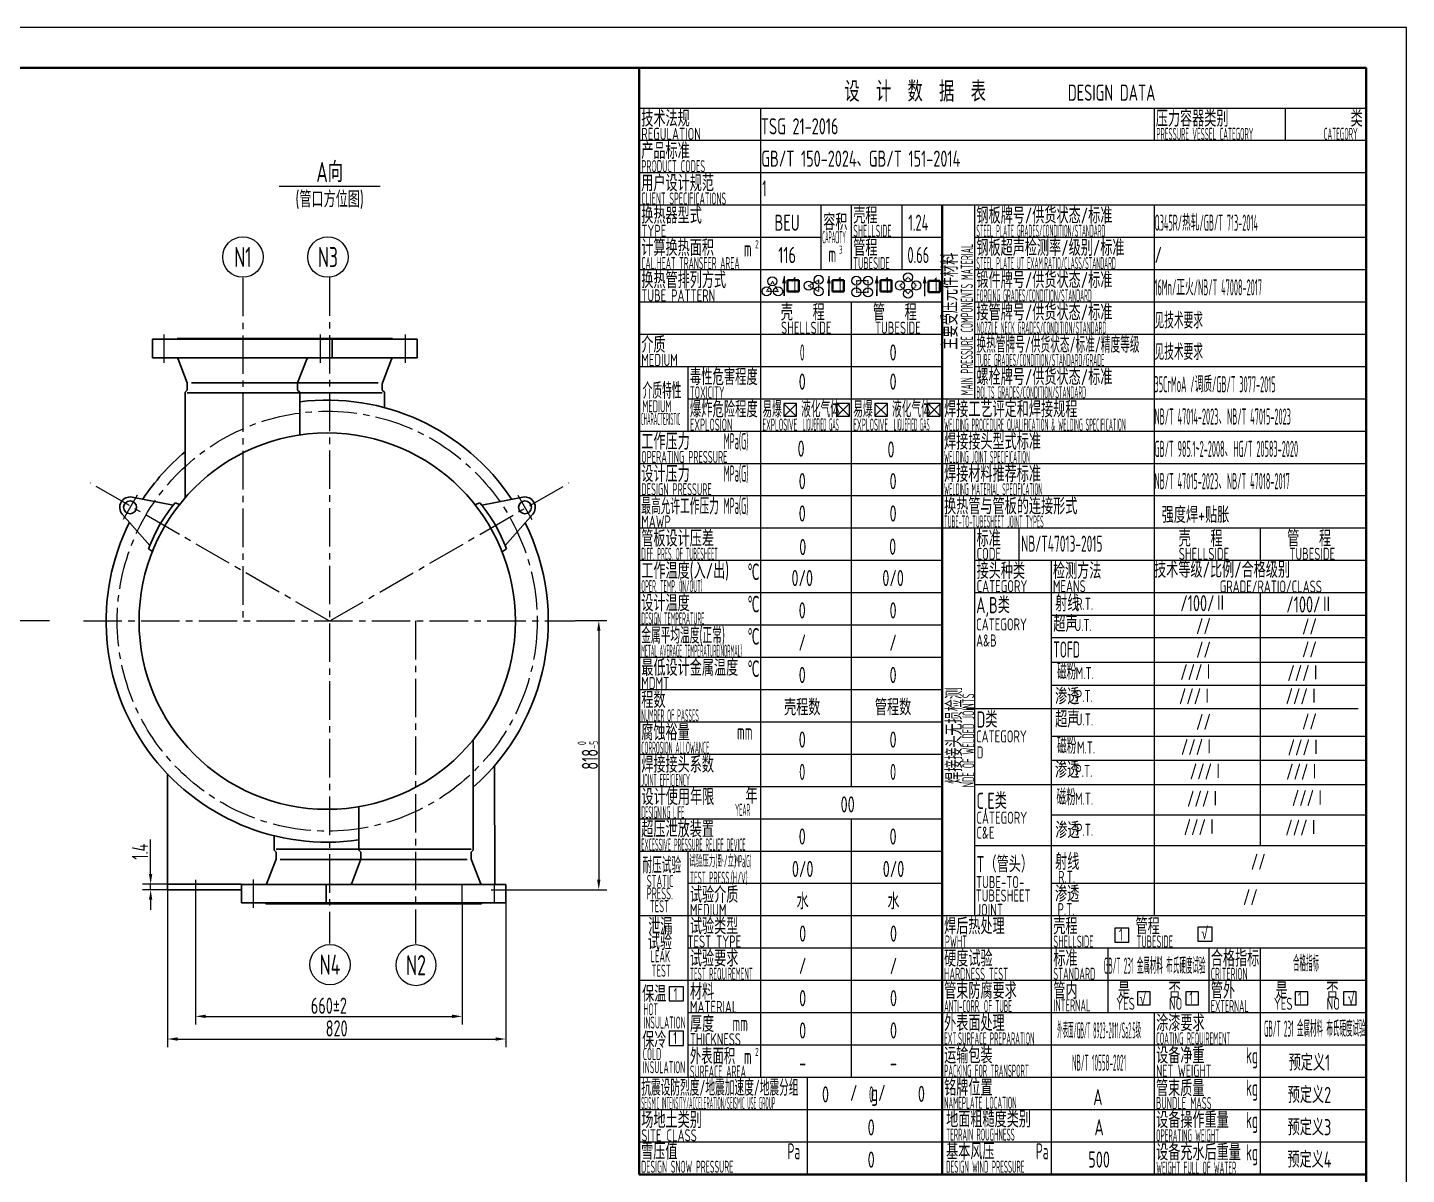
# Model space of a CAD drawing. Header units: millimetres. Extents: x 5765 to 6606, y -201 to 393.
# Drawn here: x 6264.5 to 6606, y 109.4 to 393.4 of the extents above; entities that cross this region are included whole.
import ezdxf
from ezdxf.enums import TextEntityAlignment as Align

# ---------------------------------------------------------------- set-up
doc = ezdxf.new("R2010")
doc.units = ezdxf.units.MM
doc.linetypes.add('CENTER2', pattern=[28.575, 19.05, -3.175, 3.175, -3.175])
doc.linetypes.add('DASHED', pattern=[0.75, 0.5, -0.25])
for name, color, linetype, lineweight in [('1粗实线', 7, 'Continuous', 35), ('2细实线', 3, 'Continuous', 13), ('3中心线', 1, 'CENTER2', 13), ('7文本', 2, 'Continuous', 13), ('8标注', 3, 'Continuous', 13), ('9图表', 4, 'Continuous', 13)]:
    doc.layers.add(name, color=color, linetype=linetype, lineweight=lineweight)
doc.styles.add('lanpec', font='bpec_e.shx', dxfattribs={"width": 0.75, "bigfont": 'hztxt.shx'})
doc.styles.add('lanpec-dim', font='bpec_e.shx', dxfattribs={"width": 0.75})
doc.dimstyles.new('lanpec', dxfattribs={"dimtxt": 4, "dimasz": 2.5, "dimexe": 2, "dimexo": 0, "dimtad": 1, "dimdsep": 46, "dimtxsty": 'lanpec-dim', "dimcen": 2.5, "dimclrd": 256, "dimclre": 256, "dimclrt": 256, "dimazin": 0, "dimtfac": 1, "dimtmove": 0, "dimatfit": 3, "dimfxl": 1, "dimlwd": -1, "dimlwe": -1, "dimarcsym": 0})
doc.dimstyles.new('lanpec$0', dxfattribs={"dimscale": 10, "dimtxt": 4, "dimasz": 2.5, "dimexe": 2, "dimexo": 0, "dimtad": 1, "dimdec": 1, "dimdsep": 46, "dimtxsty": 'lanpec-dim', "dimcen": 0.09, "dimclrd": 256, "dimclre": 256, "dimclrt": 256, "dimadec": 1, "dimazin": 0, "dimtfac": 0.707, "dimtdec": 1, "dimtmove": 0, "dimatfit": 3, "dimfxl": 1, "dimarcsym": 0})

# ---------------------------------------------------------------- blocks, each defined once
blk = doc.blocks.new('A1')
at = {"layer": '1粗实线'}
blk.add_lwpolyline([(-816, 10), (-10, 10), (-10, 584), (-816, 584)], close=True, dxfattribs=at)
at = {"layer": '9图表'}
blk.add_lwpolyline([(-841, 0), (0, 0), (0, 594), (-841, 594)], close=True, dxfattribs=at)
blk = doc.blocks.new('换热器设计数据表')
for p, q in [((-141.04, -83.12), (-144.19, -83.12)), ((-144.19, -83.12), (-144.19, -86.27)), ((-141.04, -86.27), (-141.04, -83.12)), ((-127.94, -83.12), (-131.09, -83.12)), ((-131.09, -83.12), (-131.09, -86.27)), ((-127.94, -86.27), (-127.94, -83.12)), ((-118.54, -83.12), (-121.69, -83.12)), ((-121.69, -83.12), (-121.69, -86.27)), ((-118.54, -86.27), (-118.54, -83.12)), ((-105.44, -83.12), (-108.59, -83.12)), ((-108.59, -83.12), (-108.59, -86.27)), ((-105.44, -86.27), (-105.44, -83.12)), ((-144.19, -86.27), (-141.04, -86.27)), ((-131.09, -86.27), (-127.94, -86.27)), ((-121.69, -86.27), (-118.54, -86.27)), ((-108.59, -86.27), (-105.44, -86.27)), ((-58.74, -212.99), (-62.24, -212.99)), ((-62.24, -212.99), (-62.24, -216.49)), ((-58.74, -216.49), (-58.74, -212.99)), ((-38.15, -212.77), (-41.65, -212.77)), ((-41.65, -212.77), (-41.65, -216.27)), ((-38.15, -216.27), (-38.15, -212.77)), ((-62.24, -216.49), (-58.74, -216.49)), ((-41.65, -216.27), (-38.15, -216.27)), ((-169.06, -227.53), (-172.56, -227.53)), ((-172.56, -227.53), (-172.56, -231.03)), ((-169.06, -231.03), (-169.06, -227.53)), ((-172.56, -231.03), (-169.06, -231.03)), ((-53.44, -228.83), (-56.59, -228.83)), ((-56.59, -228.83), (-56.59, -231.98)), ((-56.59, -231.98), (-53.44, -231.98)), ((-53.44, -231.98), (-53.44, -228.83)), ((-41.46, -228.83), (-44.61, -228.83)), ((-44.61, -228.83), (-44.61, -231.98)), ((-44.61, -231.98), (-41.46, -231.98)), ((-41.46, -231.98), (-41.46, -228.83)), ((-14.39, -228.83), (-17.54, -228.83)), ((-17.54, -228.83), (-17.54, -231.98)), ((-17.54, -231.98), (-14.39, -231.98)), ((-14.39, -231.98), (-14.39, -228.83)), ((-2.41, -228.83), (-5.56, -228.83)), ((-5.56, -228.83), (-5.56, -231.98)), ((-5.56, -231.98), (-2.41, -231.98)), ((-2.41, -231.98), (-2.41, -228.83)), ((-169.06, -238.56), (-172.56, -238.56)), ((-172.56, -238.56), (-172.56, -242.06)), ((-169.06, -242.06), (-169.06, -238.56)), ((-172.56, -242.06), (-169.06, -242.06))]:
    blk.add_line(p, q)
at = {"layer": '1粗实线'}
for p, q in [((0, 0), (-180, 0)), ((-180, 0), (-180, -274)), ((0, 0), (0, -274)), ((-105, -34), (-105, -274)), ((-140.47, -52.59), (-143.27, -52.59)), ((-143.27, -52.59), (-143.27, -55.39)), ((-140.47, -55.39), (-140.47, -52.59)), ((-129.36, -52.59), (-132.16, -52.59)), ((-132.16, -52.59), (-132.16, -55.39)), ((-129.36, -55.39), (-129.36, -52.59)), ((-117.49, -52.59), (-120.29, -52.59)), ((-120.29, -52.59), (-120.29, -55.39)), ((-117.49, -55.39), (-117.49, -52.59)), ((-105.53, -52.69), (-108.33, -52.69)), ((-108.33, -52.69), (-108.33, -55.49)), ((-105.53, -55.49), (-105.53, -52.69)), ((-143.27, -55.39), (-140.47, -55.39)), ((-132.16, -55.39), (-129.36, -55.39)), ((-120.29, -55.39), (-117.49, -55.39)), ((-108.33, -55.49), (-105.53, -55.49)), ((0, -274), (-180, -274))]:
    blk.add_line(p, q, dxfattribs=at)
at = {"layer": '9图表'}
for p, q in [((0, -10), (-180, -10)), ((-150, -10), (-150, -154)), ((-52.5, -10), (-52.5, -18)), ((-20, -10), (-20, -18)), ((0, -18), (-180, -18)), ((0, -26), (-180, -26)), ((0, -34), (-180, -34)), ((-135, -34), (-135, -50)), ((-127.5, -34), (-127.5, -50)), ((-115, -34), (-115, -50)), ((-97, -34), (-97, -82)), ((-52.5, -34), (-52.5, -210)), ((-135, -42), (-180, -42)), ((-105, -42), (-127.5, -42)), ((0, -42), (-97, -42)), ((0, -42), (-97, -42)), ((-105, -50), (-180, -50)), ((0, -50), (-97, -50)), ((0, -50), (-97, -50)), ((-144.15, -51.6), (-144.15, -56.46)), ((-133.05, -51.6), (-133.05, -56.46)), ((-121.18, -51.6), (-121.18, -56.46)), ((-109.32, -51.7), (-109.32, -56.55)), ((-105, -58), (-180, -58)), ((-144.15, -56.46), (-144.15, -54.98)), ((-133.05, -56.46), (-133.05, -54.98)), ((-127.5, -58), (-127.5, -178)), ((-121.18, -56.46), (-121.18, -54.98)), ((0, -58), (-97, -58)), ((-105, -66), (-180, -66)), ((0, -66), (-97, -66)), ((-105, -74), (-180, -74)), ((-167.96, -74), (-167.96, -90)), ((0, -74), (-97, -74)), ((0, -82), (-167.96, -82)), ((0, -90), (-180, -90)), ((0, -98), (-180, -98)), ((0, -106), (-180, -106)), ((0, -114), (-180, -114)), ((0, -114), (-97, -114)), ((-97, -114), (-97, -210)), ((-85.95, -122), (-85.95, -114)), ((-26.25, -114), (-26.25, -122)), ((-105, -122), (-180, -122)), ((0, -122), (-97, -122)), ((0, -122), (-97, -122)), ((-77.95, -122), (-77.95, -210)), ((-105, -130), (-180, -130)), ((-77.95, -130), (-97, -130)), ((0, -130), (-85.95, -130)), ((-26.25, -130), (-26.25, -192.64)), ((0, -135.6), (-77.95, -135.6)), ((-105, -138), (-180, -138)), ((0, -141.16), (-77.95, -141.16)), ((-105, -146), (-180, -146)), ((0, -147.24), (-77.95, -147.24)), ((0, -152.97), (-77.95, -152.97)), ((-105, -154), (-180, -154)), ((-150, -154), (-150, -250)), ((-1.92, -158.71), (-98.92, -158.71)), ((-105, -162), (-180, -162)), ((0, -165.6), (-77.95, -165.6)), ((-105, -170), (-180, -170)), ((0, -171.52), (-77.95, -171.52)), ((0.09, -177.55), (-96.91, -177.55)), ((-105, -178), (-180, -178)), ((-105, -186), (-180, -186)), ((-127.5, -186), (-127.5, -250)), ((0.03, -185.02), (-77.93, -185.02)), ((-105, -194), (-180, -194)), ((-167.96, -194.21), (-167.96, -226.21)), ((-0.09, -192.64), (-97.09, -192.64)), ((-105, -202), (-167.96, -202)), ((0, -202), (-77.95, -202)), ((-105, -210), (-180, -210)), ((0, -210), (-105, -210)), ((-77.95, -210), (-77.95, -274)), ((0, -218), (-167.96, -218)), ((-63.95, -218), (-63.95, -234)), ((-38.95, -218), (-38.95, -234)), ((-26.25, -218), (-26.25, -234)), ((0, -226), (-180, -226)), ((-167.96, -226.21), (-167.96, -250)), ((0, -234), (-167.96, -234)), ((0, -234), (-167.96, -234)), ((-52.5, -234), (-52.5, -274)), ((-26.25, -234), (-26.25, -274)), ((0, -242), (-167.96, -242)), ((0, -250), (-180, -250)), ((-138.45, -250), (-138.45, -274)), ((-52.5, -258), (-180, -258)), ((0, -258), (-52.5, -258)), ((0, -266), (-180, -266)), ((0, -266), (-52.5, -266)), ((0, -274), (-180, -274)), ((0, -274), (-180, -274)), ((-77.95, -273.66), (-77.95, -274)), ((-52.5, -273.66), (-52.5, -274)), ((-26.25, -273.66), (-26.25, -274))]:
    blk.add_line(p, q, dxfattribs=at)
at = {"layer": '9图表', "linetype": 'DASHED', "ltscale": 0.6}
for p, q in [((-147.04, -52.84), (-148.48, -55.34)), ((-147.04, -52.84), (-145.6, -55.34)), ((-138.07, -53.9), (-135.57, -52.46)), ((-138.07, -53.9), (-135.57, -55.34)), ((-135.57, -52.46), (-135.57, -55.34)), ((-123.35, -52.7), (-126.23, -52.7)), ((-126.23, -52.7), (-126.23, -55.58)), ((-123.35, -55.58), (-123.35, -52.7)), ((-115.46, -53.87), (-113.42, -51.84)), ((-115.46, -53.87), (-113.42, -55.91)), ((-111.39, -53.87), (-113.42, -51.84)), ((-113.42, -55.91), (-111.39, -53.87)), ((-145.6, -55.34), (-148.48, -55.34)), ((-123.35, -55.58), (-126.23, -55.58))]:
    blk.add_line(p, q, dxfattribs=at)
at = {"layer": '9图表'}
for points in [[(-144.15, -51.6, 0, 1, 0), (-144.15, -53.31, 1, 1, 0)], [(-133.05, -51.6, 0, 1, 0), (-133.05, -53.31, 1, 1, 0)], [(-121.18, -51.6, 0, 1, 0), (-121.18, -53.31, 1, 1, 0)], [(-109.32, -51.6, 0, 1, 0), (-109.32, -53.31, 1, 1, 0)]]:
    blk.add_lwpolyline(points, format="xyseb", dxfattribs=at)
for centre in [(-113.42, -51.84), (-148.48, -55.34), (-147.04, -52.84), (-145.6, -55.34), (-138.07, -53.9), (-135.57, -52.46), (-135.57, -55.34), (-126.23, -52.7), (-126.23, -55.58), (-123.35, -52.7), (-123.35, -55.58), (-115.46, -53.87), (-111.39, -53.87), (-113.42, -55.91)]:
    blk.add_circle(centre, 1.12, dxfattribs=at)
at = {"layer": '7文本', "color": 4, "style": 'lanpec'}
for s, height, width, p in [('设  计  数  据  表', 5, 0.75, (-129.18, -8.34)), ('DESIGN DATA', 4, 0.75, (-73.86, -8.12)), ('技术法规', 4, 0.75, (-179.5, -14.54)), ('压力容器类别', 4, 0.75, (-52.07, -14.54)), ('类', 4, 0.75, (-3.82, -14.54)), ('REGULATION', 3, 0.75, (-179.5, -17.83)), ('PRESSURE VESSEL CATEGORY', 3, 0.4, (-51.95, -17.83)), ('CATEGORY', 3, 0.4, (-10.46, -17.82)), ('产品标准', 4, 0.75, (-179.5, -22.54)), ('PRODUCT CODES', 3, 0.6, (-179.5, -25.83)), ('用户设计规范 ', 4, 0.75, (-179.5, -30.54)), ('换热器型式', 4, 0.75, (-179.5, -38.54)), ('CLIENT SPECIFICATIONS', 3, 0.5, (-179.5, -33.83)), ('壳程', 4, 0.75, (-127, -38.54)), ('钢板牌号/供货状态/标准', 4, 0.75, (-96.5, -38.54)), ('容积', 4, 0.75, (-134.45, -40.17)), ('TYPE', 3, 0.75, (-179.5, -41.83)), ('CAPACITY', 3, 0.3, (-134.66, -43.4)), ('SHELLSIDE', 3, 0.5, (-127, -41.83)), ('STEEL PLATE GRADES/CONDITION/STANDARD', 3, 0.35, (-96.5, -41.83)), ('计算换热面积', 4, 0.75, (-179.5, -46.54)), ('m', 4, 0.6, (-154.09, -46.75)), ('2', 2, 0.6, (-151.31, -44.65)), ('3', 2, 0.6, (-130.54, -46)), ('管程', 4, 0.75, (-127, -46.54)), ('钢板超声检测率/级别/标准', 4, 0.75, (-96.5, -46.54)), ('CAL.HEAT TRANSFER AREA', 3, 0.45, (-179.5, -49.83)), ('m', 4, 0.6, (-133.16, -48.1)), ('TUBESIDE', 3, 0.6, (-127, -49.83)), ('STEEL PLATE UT EXAM.RATIO/CLASS/STANDARD', 3, 0.35, (-96.5, -49.83)), ('换热管排列方式', 4, 0.75, (-179.5, -54.54)), ('锻件牌号/供货状态/标准 ', 4, 0.75, (-96.5, -54.54)), ('TUBE PATTERN', 3, 0.75, (-179.5, -57.83)), ('FORGING GRADES/CONDITION/STANDARD', 3, 0.35, (-96.5, -57.83)), ('壳   程', 4, 0.75, (-144.94, -62.54)), ('管   程', 4, 0.75, (-122.14, -62.54)), ('接管牌号/供货状态/标准 ', 4, 0.75, (-96.5, -62.54)), ('SHELLSIDE', 3, 0.75, (-144.88, -65.83)), ('TUBESIDE', 3, 0.75, (-121.61, -65.83)), ('NOZZLE NECK GRADES/CONDITION/STANDARD', 3, 0.35, (-96.5, -65.83)), ('介质', 4, 0.75, (-179.5, -70.54)), ('换热管牌号/供货状态/标准/精度等级', 4, 0.6, (-96.5, -70.54)), ('MEDIUM', 3, 0.75, (-179.5, -73.83)), ('TUBE GRADES/CONDITION/STANDARD/GRADE', 3, 0.35, (-96.5, -73.83)), ('毒性危害程度', 4, 0.7, (-167.46, -78.54)), ('螺栓牌号/供货状态/标准 ', 4, 0.75, (-96.5, -78.54)), ('介质特性', 4, 0.6, (-179.15, -81.94)), ('TOXICITY ', 3, 0.6, (-167.46, -81.83)), ('BOLTS GRADES/CONDITION/STANDARD', 3, 0.35, (-96.5, -81.83)), ('MEDIUM ', 3, 0.6, (-179.26, -85.28)), ('爆炸危险程度', 4, 0.7, (-167.46, -86.54)), ('易爆', 4, 0.5, (-149.5, -86.54)), ('液化气体', 4, 0.5, (-139.9, -86.54)), ('易爆', 4, 0.5, (-127, -86.54)), ('液化气体', 4, 0.5, (-117.4, -86.54)), ('焊接工艺评定和焊接规程', 4, 0.75, (-104.5, -86.54)), ('CHARACTERISTIC', 3, 0.3, (-179.58, -88.43)), ('EXPLOSION', 3, 0.6, (-167.46, -89.83)), ('EXPLOSIVE', 3, 0.4, (-149.5, -89.83)), ('LIQUEFIED GAS', 3, 0.3, (-139.49, -89.81)), ('EXPLOSIVE', 3, 0.4, (-127, -89.83)), ('LIQUEFIED GAS', 3, 0.3, (-116.99, -89.81)), ('WELDING PROCEDURE QUALIFICATION & WELDING SPECIFICATION', 3, 0.35, (-104.5, -89.83)), ('工作压力', 4, 0.75, (-179.5, -94.54)), ('MPa(G)', 4, 0.35, (-159.07, -94.44)), ('焊接接头型式标准', 4, 0.75, (-104.5, -94.54)), ('OPERATING PRESSURE', 3, 0.6, (-179.5, -97.83)), ('WELDING JOINT SPECIFICATION', 3, 0.35, (-104.5, -97.83)), ('设计压力', 4, 0.75, (-179.5, -102.54)), ('MPa(G)', 4, 0.35, (-159.07, -102.44)), ('焊接材料推荐标准', 4, 0.75, (-104.5, -102.54)), ('DESIGN PRESSURE', 3, 0.6, (-179.5, -105.83)), ('WELDING MATERIAL SPECIFICATION', 3, 0.35, (-104.5, -105.83)), ('最高允许工作压力', 4, 0.6, (-179.5, -110.54)), ('MPa(G)', 4, 0.35, (-159.07, -110.44)), ('换热管与管板的连接形式', 4, 0.75, (-104.5, -110.54)), ('MAWP', 3, 0.75, (-179.5, -113.83)), ('TUBE-TO-TUBESHEET JOINT TYPES', 3, 0.35, (-104.5, -113.83)), ('管板设计压差', 4, 0.75, (-179.5, -118.54)), ('标准', 4, 0.75, (-96.46, -118.54)), ('NB/T47013-2015', 4, 0.6, (-85.4, -119.81)), ('壳   程', 4, 0.75, (-46.42, -118.54)), ('管   程', 4, 0.75, (-19.53, -118.54)), ('DIFF. PRES. OF TUBESHEET', 3, 0.35, (-179.5, -121.83)), ('CODE', 3, 0.75, (-96.46, -121.83)), ('SHELLSIDE', 3, 0.75, (-46.37, -121.83)), ('TUBESIDE', 3, 0.75, (-18.99, -121.83)), ('工作温度(入/出)', 4, 0.75, (-179.5, -126.54)), ('℃', 4, 0.53, (-153.22, -126.76)), ('接头种类', 4, 0.75, (-96.46, -126.54)), ('检测方法', 4, 0.75, (-77.55, -126.54)), ('技术等级/比例/合格级别', 4, 0.75, (-52.5, -126.26)), ('OPER. TEMP. (IN/OUT)', 3, 0.35, (-179.5, -129.83)), ('CATEGORY', 3, 0.75, (-96.46, -129.83)), ('MEANS', 3, 0.75, (-77.55, -129.83)), ('GRADE/RATIO/CLASS', 3, 0.75, (-36.24, -129.92)), ('设计温度', 4, 0.75, (-179.5, -134.54)), ('℃', 4, 0.53, (-153.22, -134.76)), ('A,B类', 4, 0.75, (-96.56, -135.02)), ('射线', 4, 0.75, (-76.99, -134.57)), ('R.T.', 3, 0.75, (-71.81, -134.22)), ('DESIGN TEMPERATURE', 3, 0.35, (-179.5, -137.83)), ('CATEGORY', 3, 0.75, (-96.56, -139.31)), ('超声', 4, 0.75, (-77.45, -139.68)), ('U.T.', 3, 0.75, (-72.21, -139.47)), ('金属平均温度(正常)', 4, 0.6, (-179.5, -142.54)), ('℃', 4, 0.53, (-153.22, -142.76)), ('METAL AVERAGE TEMPERATURE(NORMAL) ', 3, 0.3, (-179.5, -145.83)), ('A&B', 3, 0.75, (-96.56, -143.29)), ('TOFD', 4, 0.6, (-77.45, -146.03)), ('最低设计金属温度', 4, 0.75, (-179.5, -150.54)), ('℃', 4, 0.53, (-153.22, -150.76)), ('磁粉', 4, 0.6, (-76.52, -151.48)), ('M.T.', 3, 0.75, (-71.93, -151.37)), ('MDMT', 3, 0.75, (-179.5, -153.83)), ('渗透', 4, 0.75, (-77.03, -157.62)), ('程数', 4, 0.75, (-179.5, -158.54)), ('P.T.', 3, 0.75, (-71.89, -157.04)), ('NUMBER OF PASSES', 3, 0.35, (-179.5, -161.83)), ('D类', 4, 0.75, (-96.5, -163.36)), ('超声', 4, 0.75, (-76.99, -163.31)), ('U.T.', 3, 0.75, (-71.89, -162.85)), ('腐蚀裕量', 4, 0.75, (-179.5, -166.54)), ('mm', 4, 0.6, (-155.79, -166.36)), ('CORROSION ALLOWANCE', 3, 0.35, (-179.5, -169.83)), ('CATEGORY', 3, 0.75, (-96.59, -167.04)), ('磁粉', 4, 0.6, (-76.52, -169.85)), ('M.T.', 3, 0.75, (-71.6, -169.79)), ('焊接接头系数', 4, 0.75, (-179.5, -174.54)), ('D', 3, 0.75, (-96.41, -171)), ('渗透', 4, 0.75, (-77.03, -175.82)), ('P.T.', 3, 0.75, (-72, -175.59)), ('JOINT EFFICIENCY', 3, 0.35, (-179.5, -177.83)), ('设计使用年限', 4, 0.75, (-179.44, -182.54)), ('年', 4, 0.75, (-153.67, -182.21)), ('C,E类', 4, 0.75, (-96.5, -183.49)), ('磁粉', 4, 0.6, (-76.67, -182.59)), ('M.T.', 3, 0.75, (-72.08, -182.48)), ('DESIGNING LIFE', 3, 0.35, (-179.5, -185.83)), ('YEAR', 3, 0.35, (-156.26, -185.22)), ('CATEGORY', 3, 0.75, (-96.5, -187.17)), ('超压泄放装置', 4, 0.75, (-179.5, -190.54)), ('超压泄放装置', 4, 0.75, (-179.5, -190.54)), ('渗透', 4, 0.75, (-76.95, -190.76)), ('P.T.', 3, 0.75, (-71.81, -190.18)), ('EXCESSIVE PRESSURE RELIEF DEVICE', 3, 0.35, (-179.5, -193.83)), ('C&E', 3, 0.75, (-96.5, -190.89)), ('试验压力(卧/立)', 3, 0.4, (-167.63, -197.9)), ('MPa(G)', 3, 0.3, (-156.24, -197.92)), ('射线', 4, 0.75, (-76.99, -198.57)), ('耐压试验', 4, 0.6, (-179.23, -199.45)), ('T（管头）', 4, 0.75, (-96.5, -199.19)), ('STATIC', 3, 0.6, (-178.14, -202.84)), ('TEST PRESS.(H/V)', 3, 0.4, (-167.46, -202.03)), ('TUBE-TO-', 3, 0.75, (-96.59, -203.12)), ('R.T.', 3, 0.75, (-76.28, -201.83)), ('PRESS.', 3, 0.6, (-178.19, -205.93)), ('试验介质', 4, 0.75, (-167.46, -206.75)), ('TUBESHEET', 3, 0.75, (-96.68, -206.45)), ('渗透', 4, 0.75, (-77.03, -206.54)), ('TEST', 3, 0.6, (-177.37, -209.1)), ('MEDIUM', 3, 0.75, (-167.46, -210.03)), ('JOINT', 3, 0.75, (-96.5, -210)), ('P.T.', 3, 0.75, (-76.41, -209.83)), ('泄漏', 4, 0.75, (-177.79, -214.54)), ('试验类型', 4, 0.75, (-167.46, -214.54)), ('焊后热处理', 4, 0.75, (-104.5, -214.54)), ('壳程', 4, 0.75, (-77.45, -214.54)), ('管程', 4, 0.75, (-57.09, -214.57)), ('试验', 4, 0.75, (-177.88, -218.46)), ('TEST TYPE', 3, 0.75, (-168.08, -217.83)), ('PWHT', 3, 0.6, (-104.32, -217.83)), ('SHELLSIDE', 3, 0.6, (-77.45, -217.83)), ('TUBESIDE', 3, 0.6, (-56.85, -217.83)), ('LEAK', 3, 0.6, (-177.22, -221.48)), ('试验要求', 4, 0.75, (-167.46, -222.54)), ('硬度试验', 4, 0.75, (-104.5, -222.54)), ('标准', 4, 0.75, (-77.45, -222.54)), ('合格指标', 4, 0.75, (-38.45, -222.54)), ('TEST', 3, 0.6, (-176.92, -225.05)), ('TEST REQUIREMENT', 3, 0.4, (-167.46, -225.83)), ('HARDNESS TEST', 3, 0.6, (-104.5, -225.83)), ('STANDARD', 3, 0.6, (-77.45, -225.83)), ('CRITERION', 3, 0.5, (-38.45, -225.83)), ('保温', 4, 0.75, (-179.3, -231.3)), ('材料 ', 4, 0.75, (-167.46, -230.75)), ('管束防腐要求', 4, 0.75, (-104.5, -230.54)), ('管内', 4, 0.75, (-77.45, -230.54)), ('是', 4, 0.75, (-61.47, -230.45)), ('否', 4, 0.75, (-48.9, -230.45)), ('管外', 4, 0.75, (-38.45, -230.5)), ('是', 4, 0.75, (-22.42, -230.45)), ('否', 4, 0.75, (-9.85, -230.45)), ('HOT ', 3, 0.45, (-178.97, -234.61)), ('MATERIAL', 3, 0.75, (-167.46, -234.03)), ('ANTI-CORR. OF TUBE', 3, 0.4, (-104.5, -233.83)), ('INTERNAL', 3, 0.6, (-77.45, -233.64)), ('YES', 3, 0.75, (-61.88, -233.24)), ('NO', 3, 0.75, (-48.81, -233.24)), ('EXTERNAL', 3, 0.5, (-38.45, -233.8)), ('YES', 3, 0.75, (-22.83, -233.24)), ('NO', 3, 0.75, (-9.76, -233.24)), ('INSULATION ', 3, 0.45, (-178.97, -237.91)), ('厚度', 4, 0.75, (-167.46, -238.75)), ('外表面处理', 4, 0.75, (-104.5, -238.54)), ('涂漆要求', 4, 0.75, (-51.98, -238.54)), ('保冷', 4, 0.75, (-179.28, -242.69)), ('THICKNESS', 3, 0.74, (-167.46, -242.03)), ('mm', 4, 0.6, (-156.93, -238.56)), ('EXT.SURFACE PREPARATION', 3, 0.4, (-104.5, -241.83)), ('COATING REQUIREMENT', 3, 0.4, (-52, -241.83)), ('外表面积', 4, 0.7, (-167.46, -246.75)), ('运输包装', 4, 0.75, (-104.5, -246.54)), ('设备净重', 4, 0.75, (-52, -246.54)), ('COLD', 3, 0.45, (-179.11, -245.7)), ('m', 4, 0.6, (-154.09, -246.75)), ('2', 2, 0.6, (-151.31, -244.65)), ('kg', 4, 0.6, (-29.74, -246.54)), ('INSULATION ', 3, 0.45, (-179.11, -248.96)), ('SURFACE AREA', 3, 0.5, (-167.46, -250.03)), ('PACKING FOR TRANSPORT ', 3, 0.4, (-104.5, -249.83)), ('NET WEIGHT', 3, 0.7, (-52, -249.83)), ('抗震设防烈度/地震加速度/地震分组', 4, 0.6, (-179.5, -254.54)), (' /  g/  ', 4, 0.75, (-129.43, -255.82)), ('铭牌位置', 4, 0.75, (-104.5, -254.54)), ('管束质量', 4, 0.75, (-52.03, -254.68)), ('kg', 4, 0.6, (-29.74, -254.54)), ('SEISMIC INTENSITY/ACCELERATION/SEISMIC USE GROUP', 3, 0.3, (-179.5, -257.83)), ('NAMEPLATE LOCATION', 3, 0.4, (-104.5, -257.77)), ('BUNDLE MASS', 3, 0.6, (-52, -257.83)), ('场地土类别', 4, 0.75, (-179.5, -262.54)), ('地面粗糙度类别', 4, 0.75, (-104, -262.37)), ('设备操作重量', 4, 0.75, (-52, -262.54)), ('kg', 4, 0.6, (-29.74, -262.54)), ('SITE CLASS', 3, 0.75, (-179.5, -265.83)), ('TERRAIN ROUGHNESS', 3, 0.4, (-104, -265.65)), ('OPERATING WEIGHT', 3, 0.4, (-52, -265.83)), ('雪压值', 4, 0.75, (-179.53, -270.33)), ('Pa', 4, 0.6, (-143.27, -270.27)), ('基本风压', 4, 0.75, (-104, -270.33)), ('Pa', 4, 0.6, (-81.76, -270.27)), ('设备充水后重量', 4, 0.75, (-52, -270.54)), ('kg', 4, 0.6, (-29.74, -270.54)), ('DESIGN SNOW PRESSURE', 3, 0.5, (-179.53, -273.61)), ('DESIGN WIND PRESSURE', 3, 0.4, (-104, -273.61)), ('WEIGHT FULL OF WATER', 3, 0.4, (-51.95, -273.83))]:
    blk.add_text(s, height=height, dxfattribs=dict(at, width=width)).set_placement(p)
for s, height, width, p in [('主要受压元件材料', 4, 0.75, (-101.09, -69.74)), ('MAIN PRESSURE COMPONENTS MATERIAL ', 3, 0.5, (-97.36, -81.06)), ('焊接接头无损检测 ', 4, 0.75, (-100.01, -177.31)), ('NDE OF WELDED JOINTS', 3, 0.6, (-97, -178.13))]:
    blk.add_text(s, height=height, rotation=90, dxfattribs=dict(at, width=width)).set_placement(p)
blk = doc.blocks.new('*D39')
at = {"layer": '8标注', "transparency": 16777216}
for p, q in [((6306.16, 179.94), (6306.16, 146.58)), ((6372.16, 176.65), (6372.16, 146.58)), ((6308.66, 148.58), (6369.66, 148.58))]:
    blk.add_line(p, q, dxfattribs=at)
for points in [[(6308.66, 149), (6308.66, 148.16), (6306.16, 148.58)], [(6369.66, 149), (6369.66, 148.16), (6372.16, 148.58)]]:
    blk.add_solid(points, dxfattribs=at)
at = {"layer": 'Defpoints', "color": 0, "transparency": 16777216}
for p in [(6306.16, 179.94), (6372.16, 176.65), (6372.16, 148.58)]:
    blk.add_point(p, dxfattribs=at)
at = {"layer": '8标注', "transparency": 16777216, "insert": (6339.16, 151.21), "char_height": 4, "attachment_point": 5, "style": 'lanpec-dim'}
blk.add_mtext('660%%P2', dxfattribs=at)
blk = doc.blocks.new('*D40')
at = {"layer": '8标注', "transparency": 16777216}
for p, q in [((6299.17, 179.94), (6299.17, 140.96)), ((6382.99, 176.65), (6382.99, 140.96)), ((6301.67, 142.96), (6380.49, 142.96))]:
    blk.add_line(p, q, dxfattribs=at)
for points in [[(6301.67, 143.38), (6301.67, 142.54), (6299.17, 142.96)], [(6380.49, 143.38), (6380.49, 142.54), (6382.99, 142.96)]]:
    blk.add_solid(points, dxfattribs=at)
at = {"layer": 'Defpoints', "color": 0, "transparency": 16777216}
for p in [(6299.17, 179.94), (6382.99, 176.65), (6382.99, 142.96)]:
    blk.add_point(p, dxfattribs=at)
at = {"layer": '8标注', "transparency": 16777216, "insert": (6341.08, 145.59), "char_height": 4, "attachment_point": 5, "style": 'lanpec-dim'}
blk.add_mtext('820', dxfattribs=at)
blk = doc.blocks.new('*D42')
at = {"layer": '8标注', "transparency": 16777216}
for p, q in [((6400.2, 246.58), (6408, 246.58)), ((6406, 244.08), (6406, 182.44)), ((6379.31, 179.94), (6408, 179.94))]:
    blk.add_line(p, q, dxfattribs=at)
for points in [[(6405.58, 244.08), (6406.42, 244.08), (6406, 246.58)], [(6405.58, 182.44), (6406.42, 182.44), (6406, 179.94)]]:
    blk.add_solid(points, dxfattribs=at)
at = {"layer": 'Defpoints', "color": 0, "transparency": 16777216}
for p in [(6400.2, 246.58), (6379.31, 179.94), (6406, 179.94)]:
    blk.add_point(p, dxfattribs=at)
at = {"layer": '8标注', "transparency": 16777216, "insert": (6403.28, 213.26), "char_height": 4, "attachment_point": 5, "rotation": 90, "style": 'lanpec-dim'}
blk.add_mtext('818{\\H0.525x;\\S 0^ -5;}', dxfattribs=at)
blk = doc.blocks.new('*U54')
at = {"layer": '2细实线'}
blk.add_line((-12.5, 0), (12.5, 0), dxfattribs=at)
at = {"layer": '7文本', "style": 'lanpec', "width": 0.75}
for tag, height, p in [('节点图名称', 5, (0, 3.5)), ('比例', 4, (0, -3.25))]:
    blk.add_attdef(tag, text='', height=height, dxfattribs=at).set_placement(p, align=Align.MIDDLE_CENTER)
blk = doc.blocks.new('管口号')
at = {"layer": '2细实线'}
blk.add_circle((0, 5), 5, dxfattribs=at)
at = {"layer": '7文本', "style": 'lanpec', "width": 0.75}
blk.add_attdef('N', text='', height=5, dxfattribs=at).set_placement((0, 5), align=Align.MIDDLE_CENTER)
blk = doc.blocks.new('*D66')
at = {"layer": '8标注', "transparency": 16777216}
for p, q in [((6295.01, 183.84), (6295.01, 192.37)), ((6299.17, 181.34), (6293.01, 181.34)), ((6295.01, 179.94), (6295.01, 181.34)), ((6299.17, 179.94), (6293.01, 179.94)), ((6295.01, 177.44), (6295.01, 174.94))]:
    blk.add_line(p, q, dxfattribs=at)
for points in [[(6294.59, 183.84), (6295.42, 183.84), (6295.01, 181.34)], [(6294.59, 177.44), (6295.42, 177.44), (6295.01, 179.94)]]:
    blk.add_solid(points, dxfattribs=at)
at = {"layer": 'Defpoints', "color": 0, "transparency": 16777216}
for p in [(6299.17, 181.34), (6295.01, 179.94), (6299.17, 179.94)]:
    blk.add_point(p, dxfattribs=at)
at = {"layer": '8标注', "transparency": 16777216, "insert": (6292.38, 189.36), "char_height": 4, "attachment_point": 5, "rotation": 90, "style": 'lanpec-dim'}
blk.add_mtext('1.4', dxfattribs=at)

msp = doc.modelspace()

# ---------------------------------------------------------------- linework, layer by layer
for p, q in [((6295.49, 311.64), (6295.49, 316.25)), ((6295.49, 316.25), (6339.99, 316.25)), ((6301.55, 316.25), (6301.55, 316.45)), ((6301.55, 316.45), (6333.93, 316.45)), ((6316.485, 316.25), (6360.985, 316.25)), ((6322.545, 316.45), (6354.925, 316.45)), ((6333.93, 316.25), (6333.93, 316.45)), ((6339.99, 311.64), (6339.99, 316.25)), ((6354.925, 316.25), (6354.925, 316.45)), ((6360.985, 311.64), (6360.985, 316.25)), ((6295.49, 311.64), (6339.99, 311.64)), ((6304.057, 305.436), (6301.812, 311.318)), ((6316.485, 311.64), (6360.985, 311.64)), ((6331.422, 305.436), (6333.667, 311.318)), ((6339.99, 311.64), (6334.134, 311.64)), ((6352.418, 305.436), (6354.662, 311.318)), ((6360.985, 311.64), (6355.129, 311.64)), ((6304.09, 304.65), (6304.09, 305.258)), ((6304.09, 304.65), (6304.09, 303.689)), ((6330.369, 305.45), (6305.11, 305.45)), ((6351.364, 305.45), (6326.106, 305.45)), ((6331.39, 305.45), (6331.39, 303.689)), ((6352.385, 304.65), (6352.385, 305.258)), ((6352.385, 304.65), (6352.385, 303.689)), ((6304.09, 303.689), (6303.556, 303.155)), ((6303.556, 303.155), (6303.556, 277.011)), ((6331.39, 302.954), (6304.09, 302.954)), ((6352.385, 302.954), (6325.085, 302.954)), ((6331.39, 303.689), (6331.924, 303.155)), ((6331.924, 303.155), (6331.924, 292.55)), ((6352.385, 303.689), (6352.919, 303.155)), ((6352.919, 303.155), (6352.919, 299.331)), ((6300.573, 275.143), (6290.406, 277.151)), ((6377.053, 275.143), (6387.22, 277.151)), ((6301.085, 275.771), (6302.137, 275.297)), ((6376.54, 275.771), (6375.489, 275.297)), ((6294.805, 265.153), (6287.983, 272.954)), ((6382.821, 265.153), (6389.643, 272.954)), ((6294.517, 264.395), (6295.454, 263.721)), ((6383.108, 264.395), (6382.172, 263.721)), ((6374.925, 189.745), (6374.925, 217.093)), ((6299.168, 179.943), (6299.168, 208.608)), ((6380.246, 181.25), (6380.165, 210.658)), ((6346.557, 189.745), (6346.557, 200.35)), ((6325.562, 189.745), (6325.562, 193.308)), ((6326.096, 189.211), (6325.562, 189.745)), ((6326.096, 189.946), (6353.396, 189.946)), ((6326.096, 188.25), (6326.096, 189.211)), ((6326.096, 188.25), (6326.096, 187.642)), ((6347.091, 189.211), (6346.557, 189.745)), ((6347.091, 189.946), (6374.391, 189.946)), ((6347.091, 188.25), (6347.091, 189.211)), ((6347.091, 188.25), (6347.091, 187.642)), ((6374.391, 189.211), (6374.925, 189.745)), ((6374.391, 188.25), (6374.391, 189.211)), ((6374.391, 188.25), (6374.391, 187.642)), ((6326.063, 187.464), (6323.819, 181.582)), ((6327.117, 187.45), (6352.375, 187.45)), ((6347.058, 187.464), (6344.814, 181.582)), ((6348.112, 187.45), (6373.37, 187.45)), ((6374.424, 187.464), (6376.668, 181.582)), ((6299.168, 181.343), (6317.418, 181.343)), ((6299.168, 181.343), (6299.168, 179.943)), ((6317.496, 181.26), (6317.496, 176.65)), ((6317.496, 181.26), (6323.352, 181.26)), ((6361.996, 181.26), (6317.496, 181.26)), ((6338.491, 181.26), (6338.491, 176.65)), ((6338.491, 181.26), (6344.347, 181.26)), ((6382.991, 181.26), (6338.491, 181.26)), ((6361.996, 181.25), (6380.246, 181.25)), ((6382.991, 181.26), (6382.991, 176.65)), ((6299.168, 179.943), (6317.418, 179.943)), ((6299.168, 179.943), (6317.418, 179.943)), ((6361.996, 176.65), (6317.496, 176.65)), ((6323.556, 176.65), (6323.556, 176.45)), ((6355.936, 176.45), (6323.556, 176.45)), ((6382.991, 176.65), (6338.491, 176.65)), ((6344.551, 176.65), (6344.551, 176.45)), ((6376.931, 176.45), (6344.551, 176.45)), ((6376.931, 176.65), (6376.931, 176.45))]:
    msp.add_line(p, q)
for centre, radius in [((6338.735, 246.45), 46.6), ((6289.91, 274.639), 1.6), ((6387.716, 274.639), 1.6)]:
    msp.add_circle(centre, radius)
for centre, radius, start, end in [((6301.345, 311.14), 0.5, 20.88476, 90), ((6334.134, 311.14), 0.5, 90, 159.11524), ((6355.129, 311.14), 0.5, 90, 159.11524), ((6303.59, 305.258), 0.5, 0, 20.88476), ((6352.885, 305.258), 0.5, 159.11524, 180), ((6338.735, 246.45), 54.75, 33.41475, 97.14634), ((6338.735, 246.45), 54.75, 129.98174, 146.55105), ((6289.91, 274.639), 2.56, 78.82881, 221.17119), ((6387.716, 274.639), 2.56, 318.82881, 101.17119), ((6330.663, 251.11), 38.51, 140.17997, 159.82003), ((6346.962, 251.11), 38.51, 20.17997, 39.82003), ((6338.735, 246.45), 54.75, 153.44895, 278.21401), ((6338.735, 246.45), 54.75, 311.37697, 26.41812), ((6325.596, 187.642), 0.5, 339.11524, 0), ((6346.591, 187.642), 0.5, 339.11524, 0), ((6374.891, 187.642), 0.5, 180, 200.88476), ((6323.352, 181.76), 0.5, 270, 339.11524), ((6344.347, 181.76), 0.5, 270, 339.11524), ((6377.135, 181.76), 0.5, 200.88476, 270)]:
    msp.add_arc(centre, radius, start, end)
at = {"layer": '2细实线'}
for p, q in [((6451.851, 300.296), (6455.001, 297.146)), ((6451.851, 297.146), (6455.001, 300.296)), ((6464.941, 300.326), (6468.091, 297.176)), ((6464.941, 297.176), (6468.091, 300.326)), ((6474.321, 300.326), (6477.471, 297.176)), ((6474.321, 297.176), (6477.471, 300.326)), ((6487.461, 300.346), (6490.611, 297.196)), ((6487.461, 297.196), (6490.611, 300.346))]:
    msp.add_line(p, q, dxfattribs=at)
at = {"layer": '3中心线', "ltscale": 0.5}
for p, q in [((6317.85, 331.47), (6317.85, 246.49)), ((6339.318, 331.583), (6339.318, 166.583)), ((6298.37, 310.45), (6298.37, 317.44)), ((6337.11, 310.45), (6337.11, 317.44)), ((6358.105, 310.45), (6358.105, 317.44)), ((6339.24, 246.49), (6280.026, 280.678)), ((6339.396, 246.49), (6398.611, 280.678)), ((6291.648, 277.649), (6288.172, 271.629)), ((6385.978, 277.649), (6389.454, 271.629)), ((6278.36, 246.49), (6400.121, 246.49)), ((6360.631, 246.49), (6360.631, 166.6)), ((6306.162, 179.943), (6306.162, 182.4)), ((6320.376, 182.45), (6320.376, 175.46)), ((6372.162, 176.65), (6372.162, 181.25)), ((6380.111, 181.26), (6380.111, 176.65))]:
    msp.add_line(p, q, dxfattribs=at)
at = {"layer": '3中心线'}
msp.add_line((6270, 246.558), (6103.26, 246.597), dxfattribs=at)
at = {"layer": '3中心线', "ltscale": 0.5}
msp.add_circle((6338.735, 246.45), 52, dxfattribs=at)

# ---------------------------------------------------------------- block references
msp.add_blockref('*U54', (6339.339, 354.169)).add_auto_attribs({'节点图名称': 'A向', '比例': '(管口方位图)'})
at = {"layer": '2细实线'}
for name, p in [('A1', (6606.028, -200.559)), ('换热器设计数据表', (6596.028, 383.441))]:
    msp.add_blockref(name, p, dxfattribs=at)
at = {"layer": '8标注'}
for p, values in [((6317.86, 331.61), {'N': 'N1'}), ((6338.915, 331.61), {'N': 'N3'}), ((6339.424, 156.388), {'N': 'N4'})]:
    msp.add_blockref('管口号', p, dxfattribs=at).add_auto_attribs(values)
ref = msp.add_blockref('管口号', (6360.731, 156.25), dxfattribs=dict(at, xscale=-1))
ref.add_attrib('N', 'N2', dxfattribs={"layer": '7文本', "height": 5, "style": 'lanpec', "width": 0.75}).set_placement((6360.731, 161.25), align=Align.MIDDLE_CENTER)

# ---------------------------------------------------------------- texts
at = {"layer": '7文本', "style": 'lanpec'}
for s, width, p in [('TSG 21-2016', 0.75, (6446.138, 368.994)), ('GB/T 150-2024、GB/T 151-2014', 0.75, (6446.248, 360.976)), ('1', 0.6, (6446.504, 353.603)), ('Q345R/热轧/GB/T 713-2014', 0.4, (6543.638, 345.114)), ('/', 0.75, (6543.638, 337.114)), ('16Mn/正火/NB/T 47008-2017', 0.4, (6543.638, 329.114)), ('见技术要求', 0.5, (6543.638, 320.897)), ('见技术要求', 0.5, (6543.638, 313.114)), ('35CrMoA /调质/GB/T 3077-2015', 0.4, (6543.638, 305.114)), ('NB/T 47014-2023、NB/T 47015-2023', 0.4, (6543.638, 297.114)), ('GB/T 985.1~2-2008、HG/T 20583-2020', 0.4, (6543.638, 289.114)), ('NB/T 47015-2023、NB/T 47018-2017', 0.4, (6543.638, 281.114))]:
    msp.add_text(s, height=4, dxfattribs=dict(at, width=width)).set_placement(p, align=Align.MIDDLE_LEFT)
for s, height, width, p in [('BEU', 4, 0.75, (6452.638, 345.114)), ('1.24', 4, 0.65, (6485.138, 345.114)), ('116', 4, 0.75, (6452.638, 337.114)), ('0.66', 4, 0.65, (6485.138, 337.114)), ('1', 4, 0.75, (6454.438, 329.701)), ('1', 4, 0.75, (6465.638, 329.701)), ('1', 4, 0.75, (6477.318, 329.701)), ('1', 4, 0.75, (6489.448, 329.605)), ('0', 4, 0.5, (6456.388, 312.985)), ('0', 4, 0.75, (6478.888, 312.985)), ('0', 4, 0.75, (6456.388, 305.763)), ('0', 4, 0.75, (6478.888, 305.763)), ('0', 4, 0.75, (6456.103, 289.17)), ('0', 4, 0.75, (6478.373, 288.96)), ('0', 4, 0.75, (6456.388, 281.114)), ('0', 4, 0.75, (6478.888, 281.114)), ('0', 4, 0.75, (6456.388, 273.114)), ('0', 4, 0.75, (6478.888, 273.114)), ('强度焊+贴胀', 4, 0.75, (6553.794, 272.762)), ('0', 4, 0.75, (6456.523, 264.79)), ('0', 4, 0.75, (6478.793, 264.9)), ('0/0', 4, 0.75, (6456.388, 257.114)), ('0/0', 4, 0.75, (6478.888, 257.114)), ('/100/Ⅱ', 4, 0.75, (6555.763, 250.901)), ('0', 4, 0.75, (6456.388, 249.114)), ('0', 4, 0.75, (6478.888, 249.114)), ('/100/Ⅱ', 4, 0.75, (6582.013, 250.581)), ('//', 4, 0.75, (6555.763, 245.251)), ('//', 4, 0.75, (6582.013, 245.141)), ('/', 4, 0.75, (6456.388, 241.114)), ('/', 4, 0.75, (6478.888, 241.114)), ('//', 4, 0.75, (6555.763, 239.381)), ('//', 4, 0.75, (6582.013, 239.491)), ('///Ⅰ', 4, 0.75, (6554.256, 233.831)), ('0', 4, 0.75, (6456.388, 233.114)), ('0', 4, 0.75, (6478.888, 233.114)), ('///Ⅰ', 4, 0.75, (6580.796, 233.621)), ('///Ⅰ', 4, 0.75, (6553.936, 227.861)), ('///Ⅰ', 4, 0.75, (6580.366, 227.861)), ('壳程数', 4, 0.75, (6456.388, 225.114)), ('管程数', 4, 0.75, (6478.888, 225.114)), ('//', 4, 0.75, (6555.763, 221.511)), ('//', 4, 0.75, (6582.013, 221.621)), ('0', 4, 0.75, (6456.388, 217.114)), ('0', 4, 0.75, (6478.888, 217.114)), ('///Ⅰ', 4, 0.75, (6554.436, 215.301)), ('///Ⅰ', 4, 0.75, (6580.866, 215.191)), ('0', 4, 0.65, (6456.388, 209.114)), ('0', 4, 0.65, (6478.888, 209.114)), ('///Ⅰ', 4, 0.75, (6556.626, 209.225)), ('///Ⅰ', 4, 0.75, (6580.486, 209.161)), ('00', 4, 0.75, (6467.638, 201.065)), ('///Ⅰ', 4, 0.75, (6555.942, 202.464)), ('///Ⅰ', 4, 0.75, (6581.906, 202.651)), ('0', 4, 0.75, (6456.388, 193.114)), ('0', 4, 0.75, (6478.888, 193.114)), ('///Ⅰ', 4, 0.75, (6555.116, 195.441)), ('///Ⅰ', 4, 0.75, (6580.286, 195.331)), ('//', 4, 0.75, (6569.322, 186.854)), ('//', 4, 0.75, (6567.376, 178.111)), ('√', 3, 0.75, (6556.026, 169.181)), ('1', 3, 0.75, (6535.316, 168.82)), ('合格指标', 4, 0.3, (6581.159, 161.693)), ('GB/T 231 金属材料 布氏硬度试验', 4, 0.3, (6543.683, 161.114)), ('1', 3, 0.75, (6425.008, 154.087)), ('√', 3, 0.75, (6540.726, 152.961)), ('1', 3, 0.75, (6552.745, 153.114)), ('1', 3, 0.75, (6579.652, 153.084)), ('√', 3, 0.75, (6592.33, 153.041)), ('GB/T 231 金属材料 布氏硬度试验', 4, 0.3, (6583.346, 145.533)), ('1', 3, 0.75, (6424.908, 143.207)), ('NB/T 10558-2021', 4, 0.3, (6529.91, 137.114))]:
    msp.add_text(s, height=height, dxfattribs=dict(at, width=width)).set_placement(p, align=Align.MIDDLE_CENTER)
at = {"layer": '7文本', "color": 6, "style": 'lanpec', "width": 0.75}
for p in [(6456.492, 185.079), (6478.992, 185.079)]:
    msp.add_text('0/0', height=4, dxfattribs=at).set_placement(p, align=Align.MIDDLE_CENTER)
at = {"layer": '7文本', "color": 2, "style": 'lanpec'}
for s, width, p in [('水', 0.75, (6456.492, 177.079)), ('水', 0.75, (6478.992, 177.079)), ('0', 0.75, (6456.492, 169.079)), ('0', 0.75, (6478.992, 169.079)), ('/', 0.75, (6456.492, 161.079)), ('/', 0.75, (6478.992, 161.079)), ('0', 0.75, (6456.492, 153.079)), ('0', 0.75, (6478.992, 153.079)), ('0', 0.75, (6456.492, 145.079)), ('0', 0.75, (6478.992, 145.079)), ('-', 0.75, (6456.492, 137.079)), ('-', 0.75, (6478.992, 137.079)), ('预定义1', 0.75, (6582.013, 137.114)), ('0', 0.75, (6462.148, 129.256)), ('0', 0.5, (6473.508, 129.256)), ('0', 0.75, (6485.9, 129.38)), ('A', 0.75, (6529.612, 128.576)), ('预定义2', 0.75, (6582.013, 129.114)), ('0', 0.75, (6473.462, 121.079)), ('A', 0.75, (6529.91, 121.114)), ('预定义3', 0.75, (6582.013, 121.114)), ('0', 0.75, (6473.462, 113.096)), ('500', 0.75, (6529.91, 113.114)), ('预定义4', 0.75, (6582.013, 113.114))]:
    msp.add_text(s, height=4, dxfattribs=dict(at, width=width)).set_placement(p, align=Align.MIDDLE_CENTER)
at = {"layer": '7文本', "style": 'lanpec', "oblique": 0.2, "width": 0.25}
msp.add_text('外表面/GB/T 8923-2011/Sa2.5级', height=4, dxfattribs=at).set_placement((6529.91, 145.114), align=Align.MIDDLE_CENTER)

# ---------------------------------------------------------------- dimensions: what is measured, and where the dimension line sits
at = {"layer": '8标注'}
dim = msp.add_linear_dim(base=(6406, 179.943), p1=(6400.199, 246.583), p2=(6379.313, 179.943), angle=90, text='818{\\H0.525x;\\S 0^ -5;}', dimstyle='lanpec', dxfattribs=at)
dim.commit()
dim.dimension.update_dxf_attribs({"geometry": '*D42', "text_midpoint": (6403.275, 213.263)})
dim = msp.add_linear_dim(base=(6295.005, 179.943), p1=(6299.168, 181.343), p2=(6299.168, 179.943), angle=90, dimstyle='lanpec$0', override={"dimscale": 1, "dimdec": 2, "dimcen": 2.5, "dimadec": 2, "dimtfac": 1, "dimtdec": 2, "dimlwd": 65535, "dimlwe": 65535}, dxfattribs=at)
dim.commit()
dim.dimension.update_dxf_attribs({"geometry": '*D66', "text_midpoint": (6295.005, 189.357), "dimtype": 160})
for base, p1, p2, text, picture, middle in [((6382.991, 142.96), (6299.168, 179.943), (6382.991, 176.65), '820', '*D40', (6341.079, 145.585)), ((6372.162, 148.58), (6306.162, 179.943), (6372.162, 176.65), '660%%P2', '*D39', (6339.162, 151.205))]:
    dim = msp.add_linear_dim(base=base, p1=p1, p2=p2, text=text, dimstyle='lanpec', dxfattribs=at)
    dim.commit()
    dim.dimension.update_dxf_attribs({"geometry": picture, "text_midpoint": middle})

doc.saveas('drawing.dxf')
